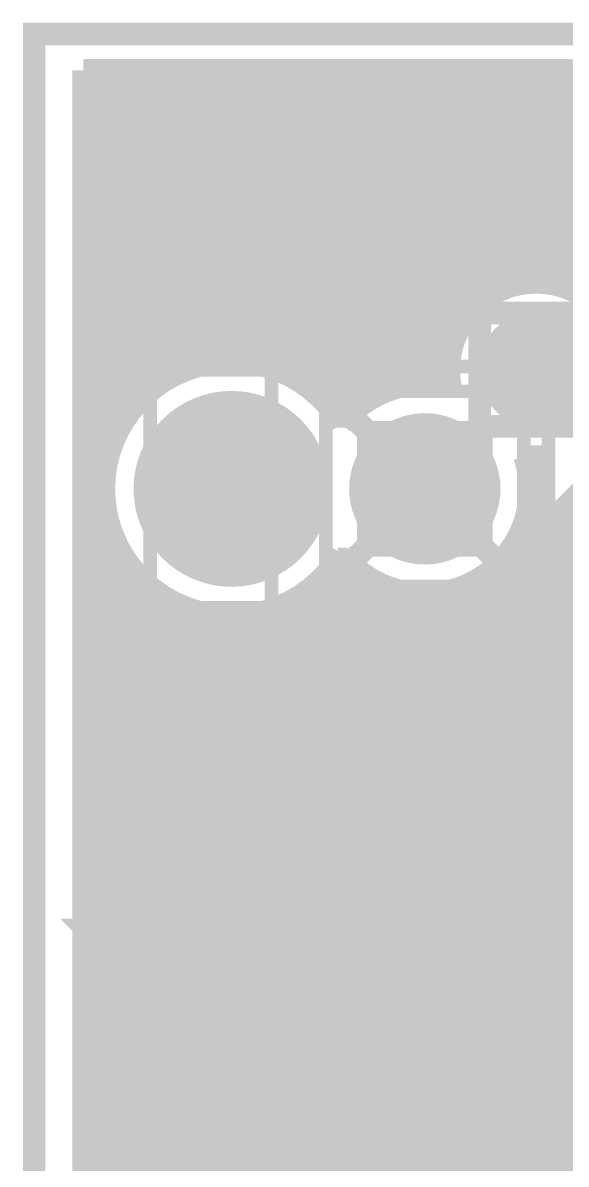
# Model space of a CAD drawing. Extents: x -5 to 90, y -49 to 54.
# Drawn here: x -5.13 to 0.97, y 41.31 to 54.13 of the extents above; entities that cross this region are included whole.
import ezdxf

# ---------------------------------------------------------------- set-up
doc = ezdxf.new("R2010")
doc.units = 0
doc.header["$MEASUREMENT"] = 0
doc.layers.get('0').update_dxf_attribs({"linetype": 'CONTINUOUS'})
for name, color, linetype in [('22-310-0_BOT', 7, 'CONTINUOUS'), ('22-310-0_DRD', 7, 'CONTINUOUS'), ('22-310-0_DRL', 2, 'CONTINUOUS'), ('22-310-0_SMB', 4, 'CONTINUOUS'), ('22-310-0_SMT', 3, 'CONTINUOUS'), ('22-310-0_SPT', 5, 'CONTINUOUS'), ('22-310-0_SST', 14, 'CONTINUOUS'), ('22-310-0_TOP', 9, 'CONTINUOUS'), ('THRUHOLE_NPT', 11, 'CONTINUOUS'), ('THRUHOLE_TAP', 13, 'CONTINUOUS')]:
    doc.layers.add(name, color=color, linetype=linetype)

# ---------------------------------------------------------------- blocks, each defined once
blk = doc.blocks.new('ROUND_13')
at = {"const_width": 0.84963}
blk.add_lwpolyline([(-0.424814, 0, 1), (0.424814, 0, 1)], format="xyb", close=True, dxfattribs=at)
blk = doc.blocks.new('ROUND_16')
at = {"const_width": 0.65024}
blk.add_lwpolyline([(-0.32512, 0, 1), (0.32512, 0, 1)], format="xyb", close=True, dxfattribs=at)
blk = doc.blocks.new('ROUND_17')
at = {"const_width": 1.09982}
blk.add_lwpolyline([(-0.54991, 0, 1), (0.54991, 0, 1)], format="xyb", close=True, dxfattribs=at)
blk = doc.blocks.new('ROUND_18')
at = {"const_width": 0.8001}
blk.add_lwpolyline([(-0.40005, 0, 1), (0.40005, 0, 1)], format="xyb", close=True, dxfattribs=at)
blk = doc.blocks.new('ROUND_48')
at = {"const_width": 0.59944}
blk.add_lwpolyline([(-0.29972, 0, 1), (0.29972, 0, 1)], format="xyb", close=True, dxfattribs=at)
blk = doc.blocks.new('RECTANGLE_3')
blk.add_solid([(0.63627, 0.51308), (0.63627, -0.51308), (-0.63627, 0.51308), (-0.63627, -0.51308)])
blk = doc.blocks.new('RECTANGLE_20')
blk.add_solid([(1.24968, 0.50038), (1.24968, -0.50038), (-1.24968, 0.50038), (-1.24968, -0.50038)])
blk = doc.blocks.new('SQUARE_29')
blk.add_solid([(3.5052, 3.5052), (3.5052, -3.5052), (-3.5052, 3.5052), (-3.5052, -3.5052)])

msp = doc.modelspace()

# ---------------------------------------------------------------- linework, layer by layer
at = {"layer": '22-310-0_BOT', "const_width": 0.254}
for points in [[(5.588, 53.213), (-4.445, 53.213), (-4.445, 24.892)], [(-4.2164, 53.213), (-4.2164, 24.892)], [(-3.9878, 53.213), (-3.9878, 49.6697)], [(-3.7592, 53.213), (-3.7592, 49.94148)], [(-3.5306, 53.213), (-3.5306, 50.1142)], [(-3.302, 53.213), (-3.302, 50.2285)], [(-3.0734, 53.213), (-3.0734, 50.29454)], [(-2.8448, 53.213), (-2.8448, 50.32248)], [(-2.6162, 53.213), (-2.6162, 50.31486)], [(-2.3876, 53.213), (-2.3876, 50.26914)], [(-2.159, 53.213), (-2.159, 50.18024)], [(-1.9304, 53.213), (-1.9304, 50.04054)], [(-1.7018, 53.213), (-1.7018, 49.82718)], [(-1.4732, 53.213), (-1.4732, 49.70526)], [(-1.2446, 53.213), (-1.2446, 49.89322)], [(-1.016, 53.213), (-1.016, 50.00498)], [(-0.7874, 53.213), (-0.7874, 50.0634)], [(-0.5588, 53.213), (-0.5588, 50.07356)], [(-0.3302, 53.213), (-0.3302, 50.40122)], [(-0.1016, 53.213), (-0.1016, 50.87874)], [(0.127, 53.213), (0.127, 51.07178)], [(0.3556, 53.213), (0.3556, 51.17338)], [(0.5842, 53.213), (0.5842, 51.21148)], [(0.8128, 53.213), (0.8128, 51.19624)], [(1.0414, 53.213), (1.0414, 51.12512)], [(5.7658, 53.0352), (-4.445, 53.0352)], [(5.9944, 52.8066), (-4.445, 52.8066)], [(6.223, 52.578), (-4.445, 52.578)], [(6.4516, 52.3494), (-4.445, 52.3494)], [(6.6802, 52.1208), (-4.445, 52.1208)], [(6.9088, 51.8922), (-4.445, 51.8922)], [(7.1374, 51.6636), (-4.445, 51.6636)], [(7.366, 51.435), (-4.445, 51.435)], [(0.51308, 51.2064), (-4.445, 51.2064)], [(7.5946, 51.2064), (0.75692, 51.2064)], [(-0.00254, 50.9778), (-4.445, 50.9778)], [(-0.19812, 50.7492), (-4.445, 50.7492)], [(-0.30226, 50.5206), (-4.445, 50.5206)], [(-3.09118, 50.292), (-4.445, 50.292)], [(-0.3429, 50.292), (-2.47904, 50.292)], [(-3.60934, 50.0634), (-4.445, 50.0634)], [(-0.78232, 50.0634), (-1.96088, 50.0634)], [(-0.3302, 50.0634), (-0.44704, 50.0634)], [(-0.3302, 50.06594), (-0.3302, 50.04054)], [(-3.86334, 49.8348), (-4.445, 49.8348)], [(-1.32842, 49.8348), (-1.70688, 49.8348)], [(-1.45034, 49.72812), (-0.61468, 48.895)], [(-4.0259, 49.6062), (-4.445, 49.6062)], [(-4.13004, 49.3776), (-4.445, 49.3776)], [(0.5842, 49.25568), (0.5842, 23.4188)], [(0.635, 49.25568), (0.70341, 49.25807)], [(0.70358, 49.25568), (0.70358, 47.7139)], [(-4.19354, 49.149), (-4.445, 49.149)], [(0.70358, 49.149), (0.53594, 49.149)], [(-4.21386, 48.9204), (-4.445, 48.9204)], [(-1.45034, 48.05934), (-0.61468, 48.895)], [(0.21844, 48.05934), (-0.61468, 48.895)], [(0.70358, 48.9204), (0.56388, 48.9204)], [(-4.20116, 48.6918), (-4.445, 48.6918)], [(0.70358, 48.6918), (0.5461, 48.6918)], [(-4.14782, 48.4632), (-4.445, 48.4632)], [(0.70358, 48.4632), (0.4826, 48.4632)], [(-4.05384, 48.2346), (-4.445, 48.2346)], [(0.3556, 48.22444), (0.3556, 23.6474)], [(0.70358, 48.2346), (0.36322, 48.2346)], [(-3.9878, 48.1203), (-3.9878, 24.892)], [(-1.4732, 48.08474), (-1.4732, 24.892)], [(-3.90398, 48.006), (-4.445, 48.006)], [(-1.7018, 47.96282), (-1.7018, 24.892)], [(-1.39192, 48.006), (-1.66624, 48.006)], [(0.127, 47.97806), (0.127, 23.876)], [(0.70358, 48.006), (0.16002, 48.006)], [(-3.7592, 47.84598), (-3.7592, 24.892)], [(-1.2446, 47.89678), (-1.2446, 24.892)], [(-0.1016, 47.83328), (-0.1016, 24.1046)], [(-3.67792, 47.7774), (-4.445, 47.7774)], [(-3.5306, 47.67326), (-3.5306, 24.892)], [(-1.9304, 47.74946), (-1.9304, 24.892)], [(-0.99568, 47.7774), (-1.8923, 47.7774)], [(-1.016, 47.78502), (-1.016, 24.892)], [(-0.7874, 47.7266), (-0.7874, 24.7904)], [(-0.5588, 47.71644), (-0.5588, 24.5618)], [(-0.3302, 47.74946), (-0.3302, 24.3332)], [(0.70358, 47.7774), (-0.23622, 47.7774)], [(3.06578, 47.7139), (0.70358, 47.7139)], [(0.8128, 47.7139), (0.8128, 23.1902)], [(1.0414, 47.7139), (1.0414, 22.9743)], [(-3.26644, 47.5488), (-4.445, 47.5488)], [(-3.302, 47.5615), (-3.302, 24.892)], [(3.57124, 47.5488), (-2.30378, 47.5488)], [(-2.159, 47.60976), (-2.159, 24.892)], [(-3.0734, 47.49292), (-3.0734, 24.892)], [(-2.8448, 47.46498), (-2.8448, 24.892)], [(-2.6162, 47.47514), (-2.6162, 24.892)], [(-2.3876, 47.52086), (-2.3876, 24.892)], [(9.0678, 47.3202), (-4.445, 47.3202)], [(9.2964, 47.0916), (-4.445, 47.0916)], [(9.525, 46.863), (-4.445, 46.863)], [(9.7536, 46.6344), (-4.445, 46.6344)], [(9.9822, 46.4058), (-4.445, 46.4058)], [(10.2108, 46.1772), (-4.445, 46.1772)], [(10.4394, 45.9486), (-4.445, 45.9486)], [(10.668, 45.72), (-4.445, 45.72)], [(10.8966, 45.4914), (-4.445, 45.4914)], [(11.1252, 45.2628), (-4.445, 45.2628)], [(11.66368, 45.0342), (-4.445, 45.0342)], [(11.43508, 44.8056), (-4.445, 44.8056)], [(11.20648, 44.577), (-4.445, 44.577)], [(10.97788, 44.3484), (-4.445, 44.3484)], [(8.23722, 44.1198), (-4.445, 44.1198)], [(7.35584, 43.8912), (-4.445, 43.8912)], [(7.19328, 43.6626), (-4.445, 43.6626)], [(7.02818, 43.434), (-4.445, 43.434)], [(7.03834, 43.2054), (-4.445, 43.2054)], [(7.07644, 42.9768), (-4.445, 42.9768)], [(7.11454, 42.7482), (-4.445, 42.7482)], [(7.15264, 42.5196), (-4.445, 42.5196)], [(7.1882, 42.291), (-4.445, 42.291)], [(7.2263, 42.0624), (-4.445, 42.0624)], [(7.2644, 41.8338), (-4.445, 41.8338)], [(7.3025, 41.6052), (-4.445, 41.6052)], [(7.3406, 41.3766), (-4.445, 41.3766)]]:
    msp.add_lwpolyline(points, dxfattribs=at)
for points in [[(0.635, 51.21402, 0.4142136), (-0.34544, 50.23358)], [(1.61544, 50.23358, 0.4142136), (0.635, 51.21402)], [(-2.78638, 50.32502, 0.4142136), (-4.2164, 48.895)], [(-1.5494, 49.61636, 0.2667847), (-2.78638, 50.32756)], [(-0.34544, 50.23358, 0.0502813), (-0.32571, 50.03788)], [(-0.61468, 50.0761, 0.232437), (-1.54971, 49.6166)], [(-0.32512, 50.038, 0.062108), (-0.61468, 50.07411)], [(0.56388, 48.895, 0.0795831), (0.50491, 49.26312)], [(0.50546, 49.2633, 0.0331929), (0.635, 49.25469)], [(-4.2164, 48.895, 0.4142136), (-2.78638, 47.46498)], [(-0.61468, 47.7139, 0.4142136), (0.56642, 48.895)], [(-2.78638, 47.46498, 0.2667844), (-1.55106, 48.17461)], [(-1.5494, 48.17364, 0.232437), (-0.61468, 47.7143)]]:
    msp.add_lwpolyline(points, format="xyb", dxfattribs=at)
at = {"layer": '22-310-0_DRD', "const_width": 0.254}
for points in [[(44.99864, 54.0004), (44.99864, -4.0005), (-4.99872, -4.0005), (-4.99872, 54.0004), (44.99864, 54.0004)], [(0, 50.86858), (0, 49.59858)], [(1.27, 50.86858), (0, 50.86858)], [(0.635, 50.86858), (0.635, 49.59858)], [(1.27, 50.23358), (0, 50.23358)], [(0, 49.59858), (1.27, 49.59858)], [(-3.03784, 49.53), (-3.41884, 49.149)], [(-2.52984, 49.53), (-3.03784, 49.53)], [(-2.14884, 49.149), (-2.52984, 49.53)], [(-1.24968, 49.53), (-1.24968, 48.26)], [(0.02032, 49.53), (-1.24968, 49.53)], [(0.02032, 49.53), (-1.24968, 48.26)], [(0.02032, 48.26), (-1.24968, 49.53)], [(0.02032, 48.26), (0.02032, 49.53)], [(-3.41884, 49.149), (-3.41884, 48.641)], [(-2.14884, 48.641), (-2.14884, 49.149)], [(-3.41884, 48.641), (-3.03784, 48.26)], [(-2.52984, 48.26), (-2.14884, 48.641)], [(-3.03784, 48.26), (-2.52984, 48.26)], [(-1.24968, 48.26), (0.02032, 48.26)]]:
    msp.add_lwpolyline(points, dxfattribs=at)
at = {"layer": '22-310-0_DRL', "const_width": 0.254}
msp.add_lwpolyline([(44.99864, 54.0004), (44.99864, -4.0005), (-4.99872, -4.0005), (-4.99872, 54.0004), (44.99864, 54.0004)], dxfattribs=at)
at = {"layer": '22-310-0_SST'}
for points, const_width in [([(-1.96596, 52.91582), (-1.96596, 53.49494), (3.23596, 53.49494), (3.23596, 52.91582)], 0.1524), ([(-2.33426, 47.55896), (-3.6957, 47.55896), (-3.6957, 47.1551), (-2.33426, 47.1551), (-2.33426, 50.6349), (-1.96596, 50.6349), (-1.96596, 51.45532), (-1.56464, 51.45532), (-1.56464, 52.64404), (2.83464, 52.64404), (2.83464, 51.45532), (3.23596, 51.45532), (3.23596, 52.91582), (-1.96596, 52.91582), (-1.96596, 51.45532)], 0.1524), ([(2.83464, 51.45532), (2.83464, 49.98974), (2.99466, 49.98974), (2.99466, 47.80026), (-1.72466, 47.80026), (-1.72466, 49.98974), (-1.56464, 49.98974), (-0.69596, 49.98974), (0.4953, 49.98974), (0.4953, 49.1109), (0.4953, 48.50892), (0.7747, 48.50892), (0.7747, 49.1109), (0.4953, 49.1109)], 0.1524), ([(-1.56464, 51.45532), (-1.56464, 49.98974)], 0.1524), ([(-2.33426, 50.23104), (-3.6957, 50.23104), (-3.6957, 50.6349), (-2.33426, 50.6349)], 0.1524), ([(-3.6957, 50.23104), (-3.6957, 47.55896)], 0.1524), ([(-0.69596, 49.98974), (-0.69596, 50.26914), (1.96596, 50.26914), (1.96596, 49.98974)], 0.1524), ([(2.83464, 49.98974), (1.96596, 49.98974), (0.7747, 49.98974), (0.7747, 49.1109)], 0.1524), ([(-0.78232, 49.06264), (-0.93218, 49.2125), (-0.29718, 49.2125), (-0.44704, 49.06264), (-0.78232, 49.06264), (-0.78232, 48.72736), (-0.93218, 48.5775), (-0.29718, 48.5775), (-0.44704, 48.72736), (-0.78232, 48.72736)], 0.1524), ([(-0.93218, 48.5775), (-0.93218, 49.2125)], 0.1524), ([(-0.29718, 48.5775), (-0.29718, 49.2125)], 0.1524), ([(-0.44704, 49.06264), (-0.44704, 48.72736)], 0.1524), ([(0.4953, 48.50892), (0.4953, 47.80026)], 0.1524), ([(0.7747, 48.50892), (0.7747, 47.80026)], 0.1524), ([(3.60426, 47.1551), (-2.33426, 47.1551)], 0.1524), ([(2.7686, 42.1513), (2.7686, 46.7487), (-0.2286, 46.7487), (-0.2286, 42.1513), (2.7686, 42.1513)], 0.20066), ([(-4.064, 46.228), (-4.064, 42.672), (-2.286, 42.672), (-2.286, 46.228), (-4.064, 46.228)], 0.1524), ([(-0.89916, 45.16882), (-0.89916, 44.93006)], 0.1524), ([(-0.89916, 45.04944), (-1.91516, 45.04944), (-1.74752, 44.93006)], 0.1524), ([(-1.06934, 44.44746), (-0.89916, 44.38904), (-0.89916, 44.03344), (-1.06934, 43.97502), (-1.74752, 43.97502), (-1.91516, 44.03344), (-1.91516, 44.38904), (-1.74752, 44.44746)], 0.1524), ([(-4.445, 41.656), (-4.445, 34.544), (7.366, 34.544), (7.366, 41.656), (-4.445, 41.656)], 0.1524)]:
    msp.add_lwpolyline(points, dxfattribs=dict(at, const_width=const_width))
at = {"layer": '22-310-0_TOP'}
for points, const_width in [([(9.017, 53.594), (-4.445, 53.594)], 0.254), ([(-4.445, 53.594), (-4.445, 41.4782)], 0.254), ([(-4.2164, 53.594), (-4.2164, 41.4782)], 0.254), ([(-3.9878, 53.594), (-3.9878, 49.6697)], 0.254), ([(-3.7592, 53.594), (-3.7592, 49.94148)], 0.254), ([(-3.5306, 53.594), (-3.5306, 50.1142)], 0.254), ([(-3.302, 53.594), (-3.302, 50.2285)], 0.254), ([(-3.0734, 53.594), (-3.0734, 50.29454)], 0.254), ([(-2.8448, 53.594), (-2.8448, 50.32248)], 0.254), ([(-2.6162, 53.594), (-2.6162, 50.31486)], 0.254), ([(-2.3876, 53.594), (-2.3876, 50.26914)], 0.254), ([(-2.159, 53.594), (-2.159, 50.18024)], 0.254), ([(-1.9304, 53.594), (-1.9304, 50.04054)], 0.254), ([(-1.7018, 53.594), (-1.7018, 49.82718)], 0.254), ([(-1.4732, 53.594), (-1.4732, 49.70526)], 0.254), ([(-1.2446, 53.594), (-1.2446, 49.89322)], 0.254), ([(-1.016, 53.594), (-1.016, 50.00498)], 0.254), ([(-0.7874, 53.594), (-0.7874, 50.0634)], 0.254), ([(-0.5588, 53.594), (-0.5588, 50.07356)], 0.254), ([(-0.3302, 53.594), (-0.3302, 50.40122)], 0.254), ([(-0.1016, 53.594), (-0.1016, 50.87874)], 0.254), ([(0.127, 53.594), (0.127, 51.07178)], 0.254), ([(0.3556, 53.594), (0.3556, 51.17338)], 0.254), ([(0.5842, 53.594), (0.5842, 51.21148)], 0.254), ([(0.8128, 53.594), (0.8128, 51.19624)], 0.254), ([(1.0414, 53.594), (1.0414, 51.12512)], 0.254), ([(5.84708, 53.3654), (-4.445, 53.3654)], 0.254), ([(5.64134, 53.1368), (-4.445, 53.1368)], 0.254), ([(5.54482, 52.9082), (-4.445, 52.9082)], 0.254), ([(5.51942, 52.6796), (-4.445, 52.6796)], 0.254), ([(5.56006, 52.451), (-4.445, 52.451)], 0.254), ([(5.67436, 52.2224), (-4.445, 52.2224)], 0.254), ([(5.92328, 51.9938), (-4.445, 51.9938)], 0.254), ([(9.017, 51.7652), (-4.445, 51.7652)], 0.254), ([(9.017, 51.5366), (-4.445, 51.5366)], 0.254), ([(9.017, 51.308), (-4.445, 51.308)], 0.254), ([(0.1397, 51.0794), (-4.445, 51.0794)], 0.254), ([(-0.127, 50.8508), (-4.445, 50.8508)], 0.254), ([(-0.26416, 50.6222), (-4.445, 50.6222)], 0.254), ([(-0.3302, 50.3936), (-4.445, 50.3936)], 0.254), ([(-3.4417, 50.165), (-4.445, 50.165)], 0.254), ([(-0.3429, 50.165), (-2.12852, 50.165)], 0.254), ([(-0.3302, 50.06594), (-0.3302, 50.04054)], 0.254), ([(-3.76428, 49.9364), (-4.445, 49.9364)], 0.254), ([(-1.17094, 49.9364), (-1.80594, 49.9364)], 0.254), ([(-1.45034, 49.72812), (-0.61468, 48.895)], 0.254), ([(-3.9624, 49.7078), (-4.445, 49.7078)], 0.254), ([(-1.47066, 49.7078), (-1.60782, 49.7078)], 0.254), ([(-4.0894, 49.4792), (-4.445, 49.4792)], 0.254), ([(1.88468, 48.895), (1.27, 48.28032), (1.27, 45.9486)], 1.27), ([(-4.17068, 49.2506), (-4.445, 49.2506)], 0.254), ([(-4.20878, 49.022), (-4.445, 49.022)], 0.254), ([(-1.45034, 48.05934), (-0.61468, 48.895)], 0.254), ([(-4.21132, 48.7934), (-4.445, 48.7934)], 0.254), ([(-4.17576, 48.5648), (-4.445, 48.5648)], 0.254), ([(-4.1021, 48.3362), (-4.445, 48.3362)], 0.254), ([(-3.97764, 48.1076), (-4.445, 48.1076)], 0.254), ([(-3.9878, 48.1203), (-3.9878, 46.30928)], 0.254), ([(-1.49352, 48.1076), (-1.59258, 48.1076)], 0.254), ([(-1.4732, 48.08474), (-1.4732, 44.3992)], 0.254), ([(0.3048, 48.1076), (0.26416, 48.1076)], 0.254), ([(0.3048, 48.15586), (0.3048, 46.77918)], 0.254), ([(-1.7018, 47.96282), (-1.7018, 44.3992)], 0.254), ([(0.127, 47.97806), (0.127, 46.77918)], 0.254), ([(-3.79222, 47.879), (-4.445, 47.879)], 0.254), ([(-3.7592, 47.84598), (-3.7592, 46.30928)], 0.254), ([(-1.21666, 47.879), (-1.778, 47.879)], 0.254), ([(-1.2446, 47.89678), (-1.2446, 44.3865)], 0.254), ([(-0.1016, 47.83328), (-0.1016, 46.77918)], 0.254), ([(0.3048, 47.879), (-0.01524, 47.879)], 0.254), ([(-3.5306, 47.67326), (-3.5306, 46.30928)], 0.254), ([(-1.9304, 47.74946), (-1.9304, 44.3992)], 0.254), ([(-1.016, 47.78502), (-1.016, 44.32046)], 0.254), ([(-0.7874, 47.7266), (-0.7874, 44.18076)], 0.254), ([(-0.5588, 47.71644), (-0.5588, 43.95978)], 0.254), ([(-0.3302, 47.74946), (-0.3302, 43.91406)], 0.254), ([(-3.48996, 47.6504), (-4.445, 47.6504)], 0.254), ([(-3.302, 47.5615), (-3.302, 46.30928)], 0.254), ([(-2.159, 47.60976), (-2.159, 44.3992)], 0.254), ([(0.3048, 47.6504), (-2.08026, 47.6504)], 0.254), ([(0.3048, 47.4218), (-4.445, 47.4218)], 0.254), ([(-3.0734, 47.49292), (-3.0734, 46.30928)], 0.254), ([(-2.8448, 47.46498), (-2.8448, 46.30928)], 0.254), ([(-2.6162, 47.47514), (-2.6162, 46.30928)], 0.254), ([(-2.3876, 47.52086), (-2.3876, 46.30928)], 0.254), ([(0.3048, 47.1932), (-4.445, 47.1932)], 0.254), ([(0.3048, 46.9646), (-4.445, 46.9646)], 0.254), ([(-0.30988, 46.77918), (-0.30988, 45.12056)], 0.254), ([(0.3048, 46.77918), (-0.30988, 46.77918)], 0.254), ([(-0.30988, 46.736), (-4.445, 46.736)], 0.254), ([(-0.30988, 46.5074), (-4.445, 46.5074)], 0.254), ([(-4.14274, 46.2788), (-4.445, 46.2788)], 0.254), ([(-4.14274, 46.30928), (-4.14274, 44.62272)], 0.254), ([(-2.20726, 46.30928), (-4.14274, 46.30928)], 0.254), ([(-3.175, 46.30928), (-3.175, 45.466)], 0.254), ([(-2.20726, 46.30928), (-2.20726, 44.62272)], 0.254), ([(-0.30988, 46.2788), (-2.20726, 46.2788)], 0.254), ([(-4.14274, 46.0502), (-4.445, 46.0502)], 0.254), ([(-0.30988, 46.0502), (-2.20726, 46.0502)], 0.254), ([(-4.14274, 45.8216), (-4.445, 45.8216)], 0.254), ([(-0.30988, 45.8216), (-2.20726, 45.8216)], 0.254), ([(1.27, 42.94886), (2.56286, 42.94886), (4.7752, 45.1612), (5.715, 45.1612)], 1.27), ([(-4.14274, 45.593), (-4.445, 45.593)], 0.254), ([(-0.30988, 45.593), (-2.20726, 45.593)], 0.254), ([(-4.14274, 45.3644), (-4.445, 45.3644)], 0.254), ([(-4.14274, 45.466), (-3.175, 45.466)], 0.254), ([(-3.175, 44.62272), (-3.175, 45.466)], 0.254), ([(-2.20726, 45.466), (-3.175, 45.466)], 0.254), ([(-0.30988, 45.3644), (-2.20726, 45.3644)], 0.254), ([(-4.14274, 45.1358), (-4.445, 45.1358)], 0.254), ([(-0.30988, 45.1358), (-2.20726, 45.1358)], 0.254), ([(0.77724, 45.12056), (-0.30988, 45.12056)], 0.254), ([(-0.1016, 45.12056), (-0.1016, 43.91406)], 0.254), ([(0.127, 45.12056), (0.127, 43.91406)], 0.254), ([(0.3556, 45.12056), (0.3556, 43.91406)], 0.254), ([(0.5842, 45.12056), (0.5842, 43.91406)], 0.254), ([(0.8128, 45.10024), (0.8128, 43.91406)], 0.254), ([(1.0414, 45.01134), (1.0414, 43.91406)], 0.254), ([(-4.14274, 44.9072), (-4.445, 44.9072)], 0.254), ([(3.15468, 44.9072), (-2.20726, 44.9072)], 0.254), ([(-4.14274, 44.6786), (-4.445, 44.6786)], 0.254), ([(-2.20726, 44.62272), (-4.14274, 44.62272)], 0.254), ([(-3.9878, 44.62272), (-3.9878, 44.27728)], 0.254), ([(-3.7592, 44.62272), (-3.7592, 44.27728)], 0.254), ([(-3.5306, 44.62272), (-3.5306, 44.33062)], 0.254), ([(-3.302, 44.62272), (-3.302, 44.39158)], 0.254), ([(-3.0734, 44.62272), (-3.0734, 44.3992)], 0.254), ([(-2.8448, 44.62272), (-2.8448, 44.3992)], 0.254), ([(-2.6162, 44.62272), (-2.6162, 44.3992)], 0.254), ([(-2.3876, 44.62272), (-2.3876, 44.3992)], 0.254), ([(2.92608, 44.6786), (-2.20726, 44.6786)], 0.254), ([(2.69748, 44.45), (-4.445, 44.45)], 0.254), ([(-1.397, 44.3992), (-3.175, 44.3992)], 0.254), ([(-4.14274, 44.2214), (-4.445, 44.2214)], 0.254), ([(-4.14274, 44.27728), (-4.14274, 42.59072)], 0.254), ([(-3.6449, 44.27728), (-4.14274, 44.27728)], 0.254), ([(2.46888, 44.2214), (-0.8382, 44.2214)], 0.254), ([(-0.70612, 44.10964), (-0.51308, 43.91406)], 0.254), ([(-4.14274, 43.9928), (-4.445, 43.9928)], 0.254), ([(2.24028, 43.9928), (-0.59182, 43.9928)], 0.254), ([(1.27, 42.94886), (-0.91186, 42.94886), (-1.397, 43.434), (-3.175, 43.434), (-3.048, 43.307), (-3.048, 40.386)], 1.27), ([(1.27, 43.91406), (-0.51308, 43.91406)], 0.254), ([(-4.14274, 43.7642), (-4.445, 43.7642)], 0.254), ([(-4.14274, 43.5356), (-4.445, 43.5356)], 0.254), ([(-4.14274, 43.307), (-4.445, 43.307)], 0.254), ([(-4.14274, 43.0784), (-4.445, 43.0784)], 0.254), ([(-4.14274, 42.8498), (-4.445, 42.8498)], 0.254), ([(-4.14274, 42.6212), (-4.445, 42.6212)], 0.254), ([(-4.0132, 42.59072), (-4.14274, 42.59072)], 0.254), ([(-4.0132, 42.59072), (-4.0132, 41.4782)], 0.254), ([(-1.79578, 42.4688), (-2.0828, 42.4688)], 0.254), ([(-2.0828, 42.4688), (-2.0828, 41.4782)], 0.254), ([(-1.9304, 42.4688), (-1.9304, 41.4782)], 0.254), ([(-1.79578, 42.4688), (-1.60274, 42.27322)], 0.254), ([(-4.0132, 42.3926), (-4.445, 42.3926)], 0.254), ([(-1.71958, 42.3926), (-2.0828, 42.3926)], 0.254), ([(-1.7018, 42.37228), (-1.7018, 41.4782)], 0.254), ([(-4.0132, 42.164), (-4.445, 42.164)], 0.254), ([(-1.4732, 42.164), (-2.0828, 42.164)], 0.254), ([(-1.4732, 42.164), (-1.4732, 41.4782)], 0.254), ([(-1.2446, 42.04208), (-1.2446, 35.88258)], 0.254), ([(-4.0132, 41.9354), (-4.445, 41.9354)], 0.254), ([(7.24916, 41.9354), (-2.0828, 41.9354)], 0.254), ([(-1.016, 41.98874), (-1.016, 35.65398)], 0.254), ([(1.27, 41.98366), (-0.9144, 41.98366)], 0.254), ([(-0.7874, 41.98366), (-0.7874, 35.42538)], 0.254), ([(-0.5588, 41.98366), (-0.5588, 35.19678)], 0.254), ([(-0.3302, 41.98366), (-0.3302, 34.96818)], 0.254), ([(-0.1016, 41.98366), (-0.1016, 34.73958)], 0.254), ([(-0.0254, 41.9354), (-0.0254, 34.66338)], 0.254), ([(7.24916, 41.9354), (-0.0254, 41.9354)], 0.254), ([(0.127, 41.98366), (0.127, 41.9354)], 0.254), ([(0.3556, 41.98366), (0.3556, 41.9354)], 0.254), ([(0.5842, 41.98366), (0.5842, 41.9354)], 0.254), ([(0.8128, 41.98366), (0.8128, 41.9354)], 0.254), ([(1.0414, 41.98366), (1.0414, 41.9354)], 0.254), ([(-4.0132, 41.7068), (-4.445, 41.7068)], 0.254), ([(-0.0254, 41.7068), (-2.0828, 41.7068)], 0.254), ([(-4.0132, 41.4782), (-4.445, 41.4782)], 0.254), ([(-1.4478, 41.4782), (-2.0828, 41.4782)], 0.254), ([(-0.0254, 41.4782), (-1.4478, 41.4782)], 0.254), ([(-1.4478, 41.4782), (-1.4478, 39.2938)], 0.254), ([(-0.0254, 41.2496), (-1.4478, 41.2496)], 0.254)]:
    msp.add_lwpolyline(points, dxfattribs=dict(at, const_width=const_width))
at = {"layer": '22-310-0_TOP', "const_width": 0.254}
for points in [[(0.635, 51.21402, 0.4142136), (-0.34544, 50.23358)], [(1.61544, 50.23358, 0.4142136), (0.635, 51.21402)], [(-2.78638, 50.32502, 0.4142136), (-4.2164, 48.895)], [(-1.5494, 49.61636, 0.2667847), (-2.78638, 50.32756)], [(-0.34544, 50.23358, 0.0502813), (-0.32571, 50.03788)], [(-0.61468, 50.0761, 0.232437), (-1.54971, 49.6166)], [(-0.32512, 50.038, 0.062108), (-0.61468, 50.07411)], [(-4.2164, 48.895, 0.4142136), (-2.78638, 47.46498)], [(-2.78638, 47.46498, 0.2667844), (-1.55106, 48.17461)], [(-1.5494, 48.17364, 0.232437), (-0.61468, 47.7143)], [(-0.61468, 47.7139, 0.2272187), (0.30587, 48.155)], [(0.77724, 45.12056, 0.1350122), (1.27, 44.98503)], [(-3.175, 44.3992, 0.1277826), (-3.64482, 44.27714)], [(-0.71374, 44.11472, 0.1993964), (-1.397, 44.39848)], [(-0.71374, 44.11472, 0.1993964), (-1.397, 44.39848)], [(-1.59512, 42.26814, 0.1989124), (-0.9144, 41.98618)]]:
    msp.add_lwpolyline(points, format="xyb", dxfattribs=at)

# ---------------------------------------------------------------- block references
at = {"layer": '22-310-0_BOT'}
for name, p in [('ROUND_16', (0.635, 50.23358)), ('ROUND_17', (-2.78384, 48.895)), ('ROUND_13', (-0.61468, 48.895))]:
    msp.add_blockref(name, p, dxfattribs=at)
at = {"layer": '22-310-0_DRL'}
for name, p in [('ROUND_16', (0.635, 50.23358)), ('ROUND_18', (-2.78384, 48.895)), ('ROUND_48', (-0.61468, 48.895))]:
    msp.add_blockref(name, p, dxfattribs=at)
at = {"layer": '22-310-0_SMB'}
for name, p in [('ROUND_17', (-2.78384, 48.895)), ('ROUND_13', (-0.61468, 48.895))]:
    msp.add_blockref(name, p, dxfattribs=at)
at = {"layer": '22-310-0_SMT'}
for name, p in [('ROUND_17', (-2.78384, 48.895)), ('ROUND_13', (-0.61468, 48.895)), ('RECTANGLE_20', (1.27, 45.9486)), ('RECTANGLE_3', (-3.175, 45.466)), ('RECTANGLE_3', (-3.175, 43.434)), ('RECTANGLE_20', (1.27, 42.94886)), ('SQUARE_29', (3.81, 38.1))]:
    msp.add_blockref(name, p, dxfattribs=at)
at = {"layer": '22-310-0_SPT'}
for name, p in [('RECTANGLE_20', (1.27, 45.9486)), ('RECTANGLE_3', (-3.175, 45.466)), ('RECTANGLE_3', (-3.175, 43.434)), ('RECTANGLE_20', (1.27, 42.94886))]:
    msp.add_blockref(name, p, dxfattribs=at)
at = {"layer": '22-310-0_TOP'}
for name, p in [('ROUND_16', (0.635, 50.23358)), ('ROUND_17', (-2.78384, 48.895)), ('ROUND_13', (-0.61468, 48.895)), ('RECTANGLE_20', (1.27, 45.9486)), ('RECTANGLE_3', (-3.175, 45.466)), ('RECTANGLE_3', (-3.175, 43.434)), ('RECTANGLE_20', (1.27, 42.94886)), ('SQUARE_29', (3.81, 38.1))]:
    msp.add_blockref(name, p, dxfattribs=at)
at = {"layer": 'THRUHOLE_NPT'}
msp.add_blockref('ROUND_16', (0.635, 50.23358), dxfattribs=at)
at = {"layer": 'THRUHOLE_TAP'}
for name, p in [('ROUND_18', (-2.78384, 48.895)), ('ROUND_48', (-0.61468, 48.895))]:
    msp.add_blockref(name, p, dxfattribs=at)

doc.saveas('drawing.dxf')
